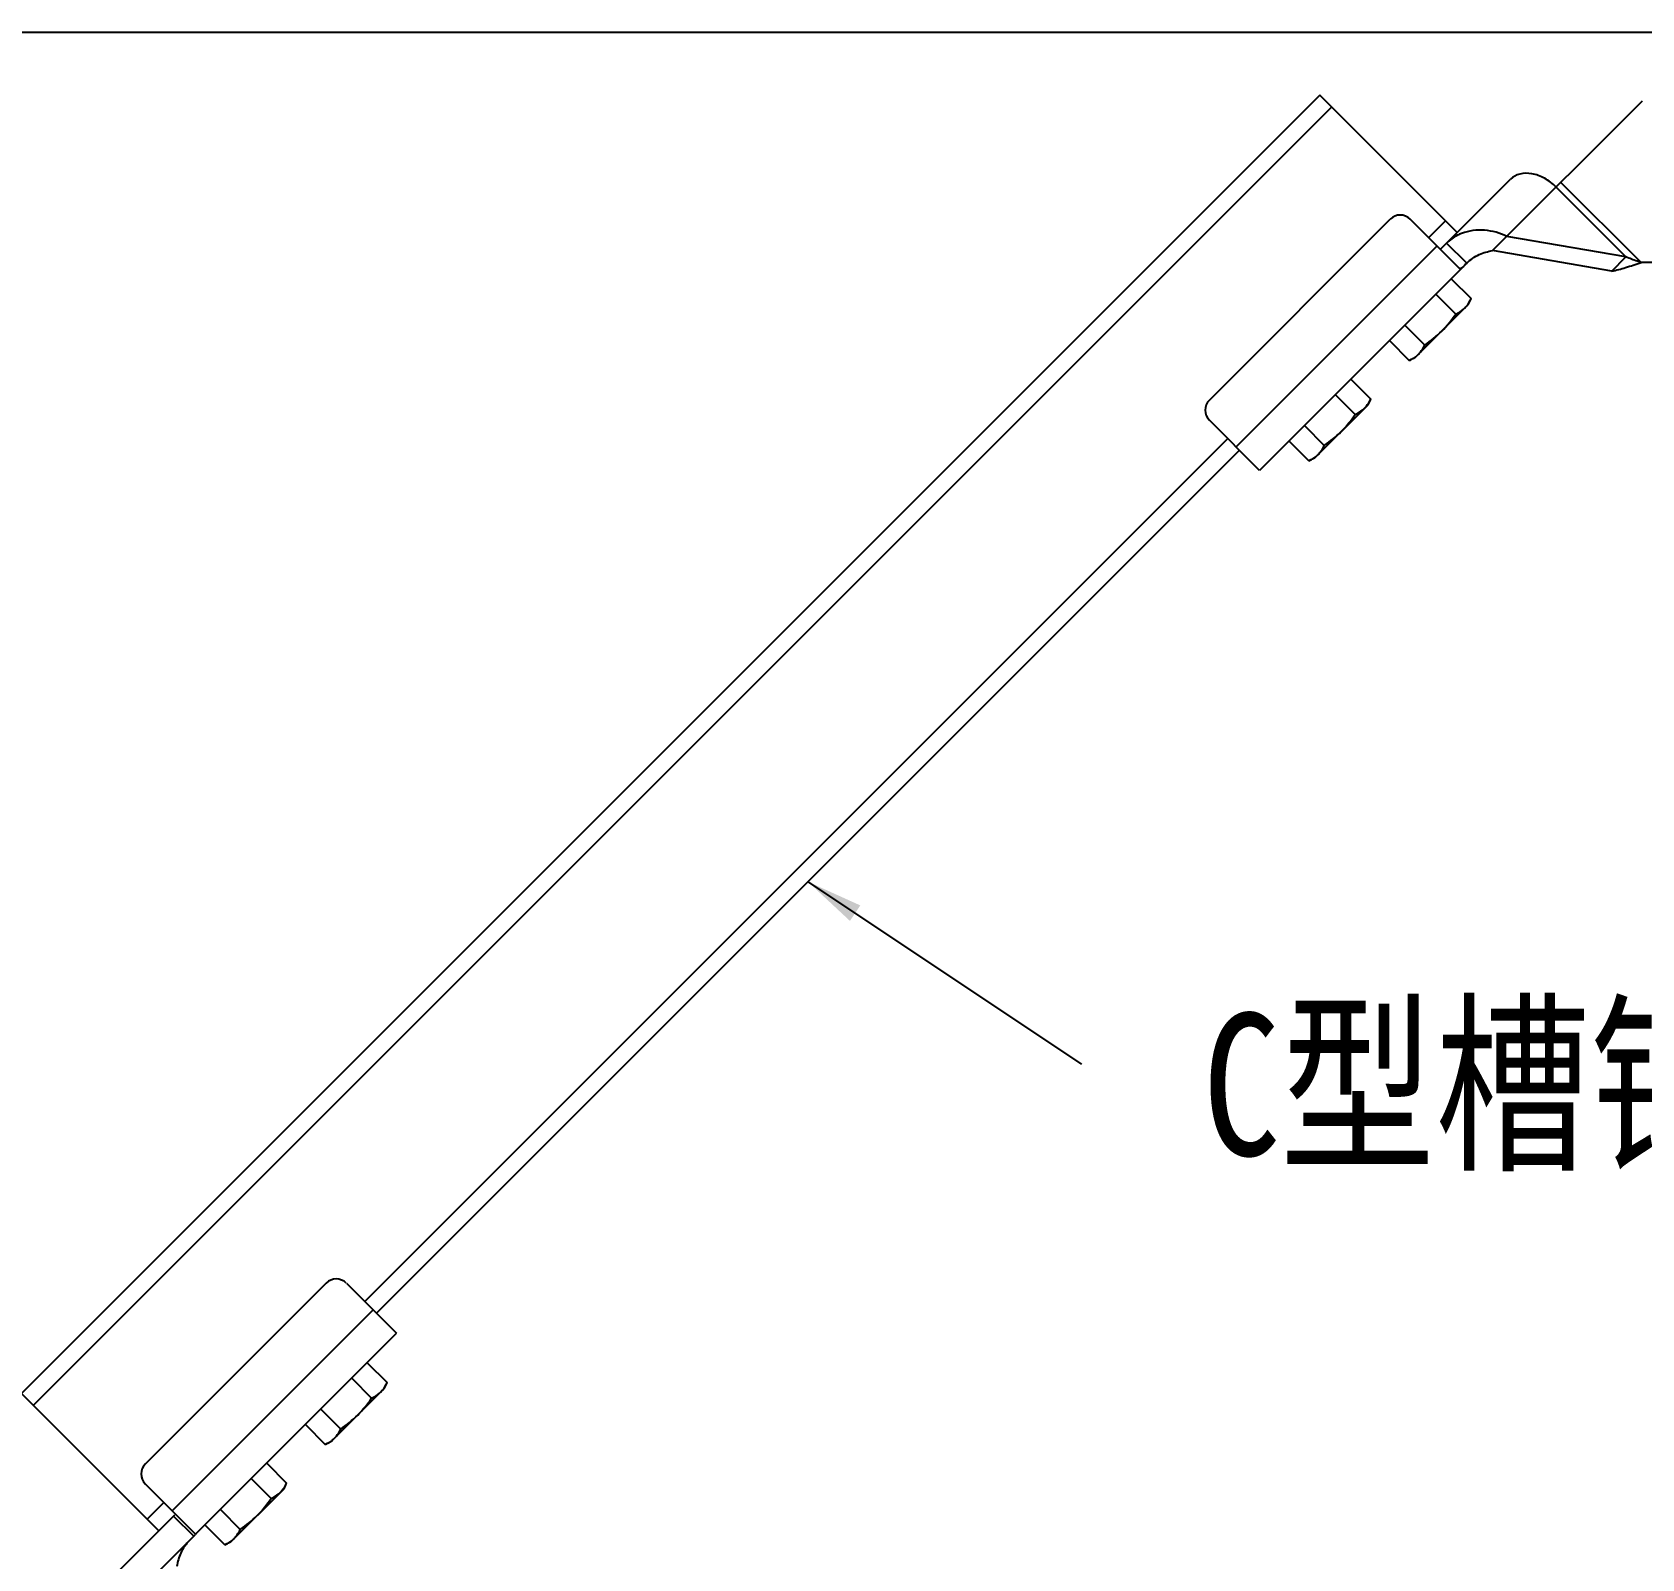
# Model space of a CAD drawing. Extents: x 1036631 to 1215829, y 649019 to 896649.
# Drawn here: x 1134956 to 1137799, y 788878 to 791574 of the extents above; entities that cross this region are included whole.
import ezdxf

# ---------------------------------------------------------------- set-up
doc = ezdxf.new("R2010")
doc.units = 0
doc.header["$LTSCALE"] = 1000
doc.header["$MEASUREMENT"] = 0
doc.layers.add('bz', color=2, linetype='Continuous')
doc.styles.get("Standard").update_dxf_attribs({"font": 'gbenor.shx', "bigfont": 'gbcbig.shx'})
doc.dimstyles.get("Standard").update_dxf_attribs({"dimscale": 100, "dimtxt": 3.5, "dimasz": 1, "dimexe": 2.5, "dimexo": 3, "dimgap": 1.5, "dimtad": 1, "dimdec": 0, "dimzin": 0, "dimdsep": 46, "dimtxsty": 'Standard', "dimblk": 'ARCHTICK', "dimcen": 0.09, "dimadec": 0, "dimazin": 0, "dimtfac": 1, "dimtdec": 0, "dimtix": 1, "dimtmove": 2, "dimatfit": 3, "dimfxl": 1, "dimtolj": 1, "dimtzin": 0, "dimarcsym": 0})

# ---------------------------------------------------------------- blocks, each defined once
blk = doc.blocks.new('gfhhrryyfd')
at = {"linetype": 'Continuous'}
for p, q in [((3690493.6, -1758168.3), (3688200.5, -1760461.4)), ((3690514.3, -1758189), (3688221.2, -1760482.1)), ((3690736.1, -1758410.8), (3690493.6, -1758168.3)), ((3690798.8, -1758442.6), (3691063.6, -1758177.9)), ((3690706.5, -1758440.3), (3690830.3, -1758316.6)), ((3690911, -1758330.4), (3691034.2, -1758453.6)), ((3691060.8, -1758463.4), (3690919.4, -1758322.1)), ((3690298.5, -1758706.5), (3690617.8, -1758387.1)), ((3690740.3, -1758474.1), (3690653.3, -1758387.1)), ((3690715.4, -1758390.1), (3690685.8, -1758419.6)), ((3691034.2, -1758453.6), (3690823.9, -1758417.5)), ((3690345.8, -1758789.3), (3690700.6, -1758434.4)), ((3690753, -1758464.9), (3690717.5, -1758429.4)), ((3691009.1, -1758478.7), (3690798.8, -1758442.6)), ((3690753, -1758464.9), (3690387.2, -1758830.7)), ((3691009.1, -1758478.7), (3691034.2, -1758453.6)), ((3691189.2, -1758463.4), (3691060.8, -1758463.4)), ((3690725.7, -1758492.2), (3690760.8, -1758527.3)), ((3690661.6, -1758632), (3690756.2, -1758537.3)), ((3690698.3, -1758519.5), (3690733.5, -1758554.7)), ((3690756.2, -1758537.3), (3690760.8, -1758527.3)), ((3690643.7, -1758574.1), (3690678.9, -1758609.3)), ((3690616.4, -1758601.4), (3690651.6, -1758636.6)), ((3690661.6, -1758632), (3690651.6, -1758636.6)), ((3690548.2, -1758669.6), (3690583.4, -1758704.8)), ((3690520.9, -1758696.9), (3690556.1, -1758732.1)), ((3690578.8, -1758714.7), (3690583.4, -1758704.8)), ((3690484.1, -1758809.4), (3690578.8, -1758714.7)), ((3690387.2, -1758830.7), (3690298.5, -1758742)), ((3690466.3, -1758751.5), (3690501.5, -1758786.7)), ((3690331, -1758774.5), (3688806.7, -1760298.8)), ((3690439, -1758778.8), (3690474.2, -1758814)), ((3690351.7, -1758795.2), (3688827.4, -1760319.5)), ((3690484.1, -1758809.4), (3690474.2, -1758814)), ((3688738.7, -1760266.2), (3688419.3, -1760585.6)), ((3688774.2, -1760266.2), (3688862.9, -1760354.9)), ((3688821.5, -1760313.5), (3688466.6, -1760668.4)), ((3688508, -1760709.8), (3688862.9, -1760354.9)), ((3688811.1, -1760406.8), (3688846.2, -1760441.9)), ((3688783.7, -1760434.1), (3688818.9, -1760469.3)), ((3688841.6, -1760451.9), (3688846.2, -1760441.9)), ((3688443, -1760703.9), (3688200.5, -1760461.4)), ((3688747, -1760546.6), (3688841.6, -1760451.9)), ((3688729.1, -1760488.7), (3688764.3, -1760523.9)), ((3688701.8, -1760516), (3688737, -1760551.2)), ((3688747, -1760546.6), (3688737, -1760551.2)), ((3688633.6, -1760584.2), (3688668.8, -1760619.4)), ((3688606.3, -1760611.5), (3688641.5, -1760646.7)), ((3688507.8, -1760709.5), (3688419.3, -1760621.1)), ((3688569.5, -1760724), (3688664.2, -1760629.3)), ((3688664.2, -1760629.3), (3688668.8, -1760619.4)), ((3688451.9, -1760653.6), (3688422.3, -1760683.2)), ((3688551.7, -1760666.1), (3688586.9, -1760701.3)), ((3688348.8, -1760798.1), (3688471.5, -1760675.4)), ((3688469.1, -1760677.8), (3688504.6, -1760713.2)), ((3688524.4, -1760693.4), (3688559.6, -1760728.6)), ((3688384.3, -1760833.5), (3688507, -1760710.8)), ((3688569.5, -1760724), (3688559.6, -1760728.6))]:
    blk.add_line(p, q, dxfattribs=at)
for centre, start, end in [((3690635.5, -1758404.9), 45, 135), ((3690316.2, -1758724.2), 135, 225), ((3688756.4, -1760284), 45, 135), ((3688437.1, -1760603.3), 135, 225)]:
    blk.add_arc(centre, 25.1, start, end, dxfattribs=at)
for points, knots in [([(3690911, -1758330.4), (3690904.9, -1758324.3), (3690891.5, -1758314.1), (3690869, -1758305.6), (3690847.1, -1758305.5), (3690834.7, -1758312.1), (3690830.3, -1758316.6)], [0, 0, 0, 0, 0.287971, 0.555344, 0.790532, 1, 1, 1, 1]), ([(3690744, -1758412.2), (3690741.5, -1758413.2), (3690731.8, -1758417.5), (3690723.1, -1758423.8), (3690717.5, -1758429.4)], [0, 0, 0, 0, 0.252907, 1, 1, 1, 1]), ([(3690823.9, -1758417.5), (3690811.7, -1758411.6), (3690784.8, -1758403.9), (3690756.7, -1758407.3), (3690744, -1758412.2)], [0, 0, 0, 0, 0.500769, 1, 1, 1, 1]), ([(3690753, -1758464.9), (3690759.3, -1758458.5), (3690773.9, -1758448.6), (3690790.7, -1758443.9), (3690798.8, -1758442.6)], [0, 0, 0, 0, 0.522516, 1, 1, 1, 1]), ([(3690753, -1758464.9), (3690750.3, -1758467.5), (3690747.7, -1758470.6), (3690741.4, -1758475.3), (3690740.3, -1758474.1)], [0, 0, 0, 0, 0.693247, 1, 1, 1, 1]), ([(3691009.1, -1758478.7), (3691017.4, -1758477.2), (3691034.8, -1758472.4), (3691051.7, -1758466.5), (3691060.8, -1758463.4)], [0, 0, 0, 0, 0.468219, 1, 1, 1, 1]), ([(3691060.8, -1758463.4), (3691058.5, -1758462.7), (3691049.5, -1758459.8), (3691040.6, -1758456.6), (3691034.2, -1758453.6)], [0, 0, 0, 0, 0.254643, 1, 1, 1, 1]), ([(3690749.8, -1758543.7), (3690751, -1758542.5), (3690755.4, -1758537.6), (3690758.7, -1758531.8), (3690760.8, -1758527.3)], [0, 0, 0, 0, 0.246322, 1, 1, 1, 1]), ([(3690733.5, -1758554.7), (3690735.1, -1758554), (3690740.9, -1758551), (3690746.4, -1758547.1), (3690749.8, -1758543.7)], [0, 0, 0, 0, 0.255699, 1, 1, 1, 1]), ([(3690667.9, -1758625.6), (3690669, -1758624.5), (3690673.5, -1758619.6), (3690676.8, -1758613.8), (3690678.9, -1758609.3)], [0, 0, 0, 0, 0.246322, 1, 1, 1, 1]), ([(3690651.6, -1758636.6), (3690652.4, -1758636.2), (3690655.7, -1758634.6), (3690658.9, -1758632.8), (3690661.1, -1758631.2)], [0, 0, 0, 0, 0.253346, 1, 1, 1, 1]), ([(3690572.4, -1758721.1), (3690573.6, -1758719.9), (3690578, -1758715), (3690581.3, -1758709.3), (3690583.4, -1758704.8)], [0, 0, 0, 0, 0.246322, 1, 1, 1, 1]), ([(3690556.1, -1758732.1), (3690557.6, -1758731.4), (3690563.5, -1758728.4), (3690569, -1758724.5), (3690572.4, -1758721.1)], [0, 0, 0, 0, 0.255699, 1, 1, 1, 1]), ([(3690490.5, -1758803), (3690491.6, -1758801.9), (3690496, -1758797), (3690499.4, -1758791.2), (3690501.5, -1758786.7)], [0, 0, 0, 0, 0.246322, 1, 1, 1, 1]), ([(3690474.2, -1758814), (3690475, -1758813.6), (3690478.3, -1758812), (3690481.4, -1758810.2), (3690483.7, -1758808.7)], [0, 0, 0, 0, 0.253346, 1, 1, 1, 1]), ([(3688835.2, -1760458.3), (3688836.4, -1760457.1), (3688840.8, -1760452.2), (3688844.1, -1760446.4), (3688846.2, -1760441.9)], [0, 0, 0, 0, 0.246322, 1, 1, 1, 1]), ([(3688818.9, -1760469.3), (3688820.5, -1760468.6), (3688826.3, -1760465.6), (3688831.8, -1760461.7), (3688835.2, -1760458.3)], [0, 0, 0, 0, 0.255699, 1, 1, 1, 1]), ([(3688753.3, -1760540.2), (3688754.4, -1760539.1), (3688758.9, -1760534.2), (3688762.2, -1760528.4), (3688764.3, -1760523.9)], [0, 0, 0, 0, 0.246322, 1, 1, 1, 1]), ([(3688737, -1760551.2), (3688737.8, -1760550.8), (3688741.1, -1760549.2), (3688744.3, -1760547.4), (3688746.5, -1760545.8)], [0, 0, 0, 0, 0.253346, 1, 1, 1, 1]), ([(3688641.5, -1760646.7), (3688643, -1760646), (3688648.9, -1760643), (3688654.4, -1760639.1), (3688657.8, -1760635.7)], [0, 0, 0, 0, 0.255699, 1, 1, 1, 1]), ([(3688657.8, -1760635.7), (3688659, -1760634.5), (3688663.4, -1760629.6), (3688666.7, -1760623.9), (3688668.8, -1760619.4)], [0, 0, 0, 0, 0.246322, 1, 1, 1, 1]), ([(3688497.1, -1760720.7), (3688490.7, -1760727.1), (3688480.8, -1760741.7), (3688476.2, -1760758.5), (3688474.9, -1760766.6)], [0, 0, 0, 0, 0.522516, 1, 1, 1, 1]), ([(3688507.8, -1760709.5), (3688507.8, -1760709.5), (3688507.9, -1760710.1), (3688507.3, -1760710.5), (3688507, -1760710.8)], [0, 0, 0, 0, 0.126775, 1, 1, 1, 1]), ([(3688559.6, -1760728.6), (3688560.4, -1760728.2), (3688563.7, -1760726.6), (3688566.8, -1760724.8), (3688569.1, -1760723.3)], [0, 0, 0, 0, 0.253346, 1, 1, 1, 1]), ([(3688575.9, -1760717.6), (3688577, -1760716.5), (3688581.4, -1760711.6), (3688584.8, -1760705.8), (3688586.9, -1760701.3)], [0, 0, 0, 0, 0.246322, 1, 1, 1, 1])]:
    blk.add_open_spline(points, degree=3, knots=knots, dxfattribs=at)
for points in [[(3690708.9, -1758584.6), (3690718, -1758575.5), (3690726.2, -1758565.3), (3690733.5, -1758554.7)], [(3690678.9, -1758609.3), (3690689.5, -1758601.9), (3690699.7, -1758593.8), (3690708.9, -1758584.6)], [(3690661.1, -1758631.2), (3690663.5, -1758629.6), (3690665.8, -1758627.7), (3690667.9, -1758625.6)], [(3690531.5, -1758762.1), (3690540.6, -1758752.9), (3690548.7, -1758742.7), (3690556.1, -1758732.1)], [(3690501.5, -1758786.7), (3690512.1, -1758779.3), (3690522.3, -1758771.2), (3690531.5, -1758762.1)], [(3690483.7, -1758808.7), (3690486.1, -1758807), (3690488.4, -1758805.1), (3690490.5, -1758803)], [(3688794.3, -1760499.2), (3688803.4, -1760490.1), (3688811.6, -1760479.9), (3688818.9, -1760469.3)], [(3688764.3, -1760523.9), (3688774.9, -1760516.5), (3688785.1, -1760508.4), (3688794.3, -1760499.2)], [(3688746.5, -1760545.8), (3688748.9, -1760544.2), (3688751.2, -1760542.3), (3688753.3, -1760540.2)], [(3688616.9, -1760676.7), (3688626, -1760667.5), (3688634.1, -1760657.3), (3688641.5, -1760646.7)], [(3688586.9, -1760701.3), (3688597.5, -1760693.9), (3688607.7, -1760685.8), (3688616.9, -1760676.7)], [(3688569.1, -1760723.3), (3688571.5, -1760721.6), (3688573.8, -1760719.7), (3688575.9, -1760717.6)]]:
    blk.add_open_spline(points, degree=3, dxfattribs=at)
at = {"layer": 'bz'}
blk.add_line((3686795, -1758056.8), (3692418.4, -1758056.8), dxfattribs=at)
at = {"insert": (3690286.8, -1759789.7), "char_height": 250.906, "attachment_point": 1}
blk.add_mtext('{\\fSimSun|b0|i0|c134|p2;\\W0.8;C型槽钢}', dxfattribs=at)
blk.add_leader([(3689589.5, -1759557.3), (3690072.7, -1759879.3)], dimstyle='Standard', override={"dimgap": 20, "dimtad": 0})

msp = doc.modelspace()

# ---------------------------------------------------------------- block references
at = {"lineweight": -3, "xscale": 0.9999959487468004, "yscale": 0.999995949678123, "zscale": 0.9999959495959999}
msp.add_blockref('gfhhrryyfd', (-2553248, 2549623.7), dxfattribs=at)

doc.saveas('drawing.dxf')
